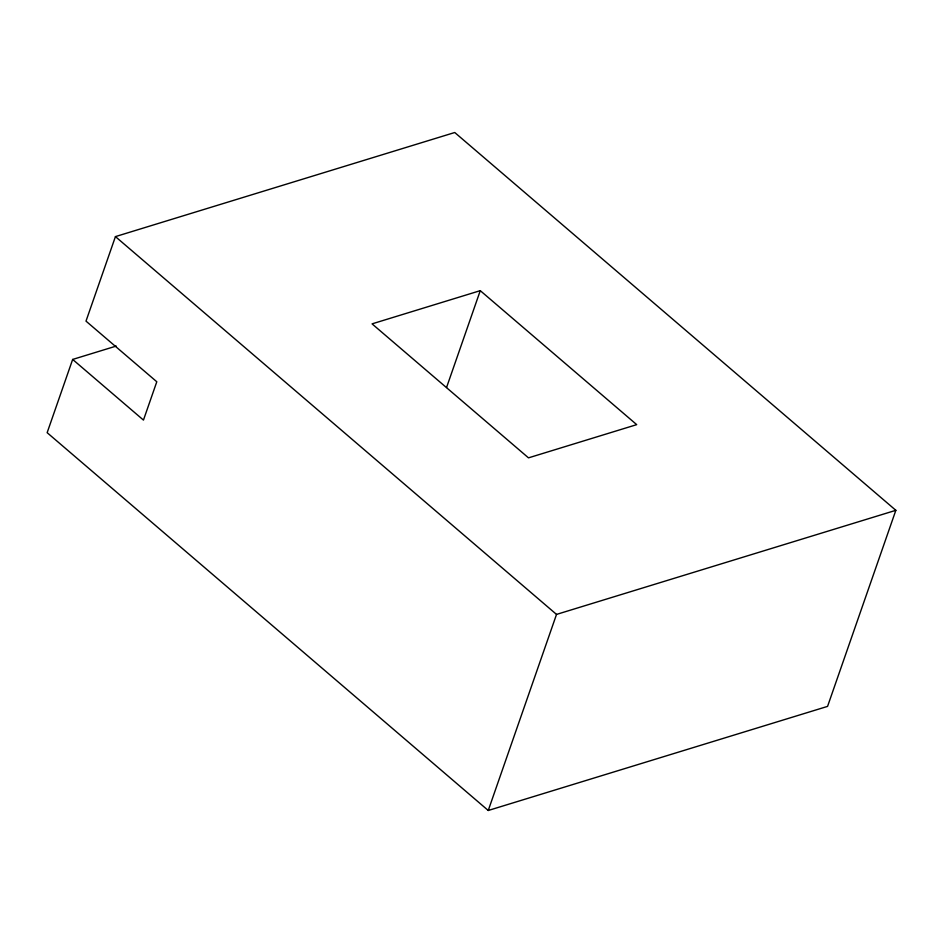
<?xml version="1.0" encoding="UTF-8"?>
<svg xmlns="http://www.w3.org/2000/svg" width="943" height="943" viewBox="0 0 943 943"><rect width="100%" height="100%" fill="white"/><g stroke="black" fill="none" stroke-linecap="round" stroke-linejoin="round"><path stroke-width="1.41" d="M72.658 359.436L47.15 432.684L488.25 810.485L827.565 706.39L895.85 510.316L454.75 132.515L115.435 236.61L86.002 321.127L156.797 381.762L143.454 420.083L72.658 359.436L116.26 346.069M446.558 387.49L480.27 290.656L636.714 424.645L528.493 457.85L372.061 323.862L480.27 290.656M488.25 810.485L556.523 614.412L895.85 510.316M115.435 236.61L556.523 614.412"/></g></svg>
